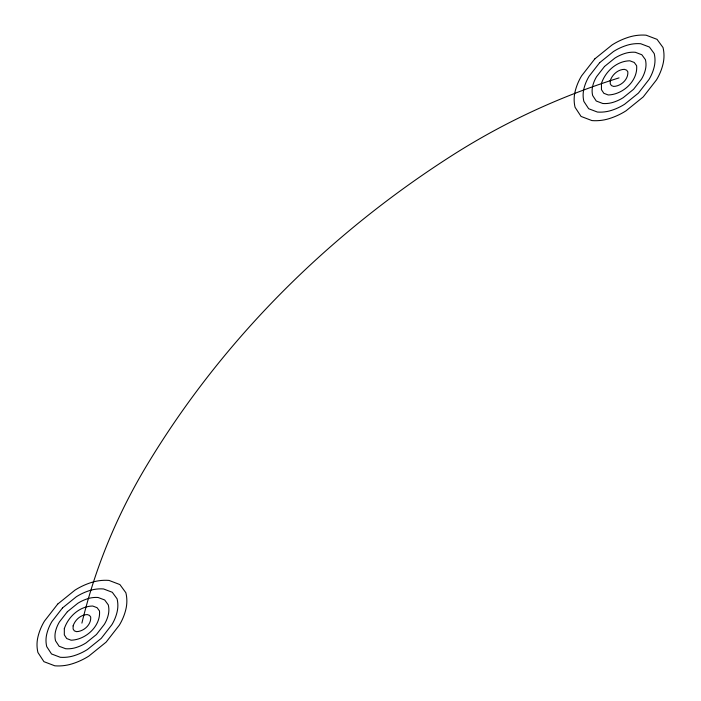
<?xml version="1.0" encoding="UTF-8"?>
<svg xmlns="http://www.w3.org/2000/svg" width="701" height="701" viewBox="0 0 701 701"><rect width="100%" height="100%" fill="white"/><g stroke="black" fill="none" stroke-linecap="round" stroke-linejoin="round"><path stroke-width="1.05" d="M81.903 623.119A647.452 578.413 -7.4 0 1 146.93 465.175A978.114 873.823 -7.4 0 1 451.943 155.561A647.452 578.413 -7.4 0 1 619.044 77.881M64.317 628.639L64.317 634.878L66.709 638.541L71.081 640.197C85.715 639.82 100.874 626.168 99.489 610.965L97.097 607.697L92.734 606.032C79.66 606.172 68.304 616.635 64.317 628.639M73.114 625.879L73.114 628.999L74.306 630.83L76.488 631.654C83.805 631.47 91.393 624.644 90.701 617.038L89.5 615.408L87.318 614.575C80.781 614.646 75.103 619.877 73.114 625.879M601.449 83.41L601.449 89.649L603.85 93.303L608.214 94.968C622.847 94.591 638.015 80.939 636.631 65.736L634.23 62.459L629.866 60.803C616.801 60.943 605.445 71.406 601.449 83.41M610.247 80.641L610.247 83.769L611.447 85.592L613.629 86.425C620.946 86.241 628.525 79.415 627.833 71.809L626.633 70.17L624.451 69.346C617.923 69.417 612.245 74.648 610.247 80.641M57.701 604.087L44.443 621.13A64.746 57.841 -7.4 0 0 37.933 636.92A41.341 36.934 -7.4 0 0 37.933 652.517L43.926 661.665L54.844 665.819A41.341 36.934 -7.4 0 0 72.159 663.829A64.746 57.841 -7.4 0 0 88.869 656.066L106.105 642.142L119.372 625.108A64.746 57.841 -7.4 0 0 125.873 609.309A43.891 39.212 -7.4 0 0 125.873 592.748L119.889 584.564L108.97 580.41A41.341 36.934 -7.4 0 0 91.647 582.4A64.746 57.841 -7.4 0 0 74.937 590.163L57.701 604.087M62.547 607.89L51.935 621.524A51.795 46.275 -7.4 0 0 46.73 634.16A33.07 29.547 -7.4 0 0 46.73 646.637L51.523 653.954L60.251 657.275A33.07 29.547 -7.4 0 0 74.104 655.689A51.795 46.275 -7.4 0 0 87.476 649.476L101.268 638.339L111.88 624.705A51.795 46.275 -7.4 0 0 117.076 612.069A35.12 31.37 -7.4 0 0 117.085 598.82L112.291 592.275L103.555 588.954A33.07 29.547 -7.4 0 0 89.702 590.54A51.795 46.275 -7.4 0 0 76.33 596.753L62.547 607.89M67.384 611.701L59.427 621.918A38.844 34.708 -7.4 0 0 55.519 631.399A24.807 22.16 -7.4 0 0 55.519 640.758L59.112 646.252L65.666 648.732A24.807 22.16 -7.4 0 0 76.058 647.549A38.844 34.708 -7.4 0 0 86.083 642.887L96.423 634.536L104.388 624.311A38.844 34.708 -7.4 0 0 108.287 614.83A26.34 23.527 -7.4 0 0 108.287 604.893L104.694 599.986L98.14 597.497A24.807 22.16 -7.4 0 0 87.748 598.689A38.844 34.708 -7.4 0 0 77.723 603.342L67.384 611.701M594.842 58.858L581.576 75.892A64.746 57.841 -7.4 0 0 575.074 91.691A41.341 36.934 -7.4 0 0 575.065 107.288L581.059 116.436L591.977 120.59A41.341 36.934 -7.4 0 0 609.292 118.6A64.746 57.841 -7.4 0 0 626.002 110.837L643.238 96.913L656.504 79.87A64.746 57.841 -7.4 0 0 663.006 64.08A43.891 39.212 -7.4 0 0 663.015 47.519L657.021 39.335L646.103 35.181A41.341 36.934 -7.4 0 0 628.788 37.171A64.746 57.841 -7.4 0 0 612.078 44.934L594.842 58.858M599.679 62.661L589.068 76.295A51.795 46.275 -7.4 0 0 583.863 88.931A33.07 29.547 -7.4 0 0 583.863 101.408L588.656 108.725L597.392 112.046A33.07 29.547 -7.4 0 0 611.246 110.46A51.795 46.275 -7.4 0 0 624.609 104.247L638.401 93.11L649.012 79.476A51.795 46.275 -7.4 0 0 654.217 66.84A35.12 31.37 -7.4 0 0 654.217 53.591L649.424 47.046L640.688 43.725A33.07 29.547 -7.4 0 0 626.834 45.311A51.795 46.275 -7.4 0 0 613.471 51.523L599.679 62.661M604.525 66.464L596.56 76.689A38.844 34.708 -7.4 0 0 592.66 86.17A24.807 22.16 -7.4 0 0 592.66 95.529L596.253 101.014L602.799 103.503A24.807 22.16 -7.4 0 0 613.191 102.311A38.844 34.708 -7.4 0 0 623.215 97.658L633.564 89.299L641.52 79.082A38.844 34.708 -7.4 0 0 645.419 69.601A26.34 23.527 -7.4 0 0 645.419 59.664L641.827 54.748L635.281 52.268A24.807 22.16 -7.4 0 0 624.889 53.451A38.844 34.708 -7.4 0 0 614.865 58.113L604.525 66.464"/></g></svg>
